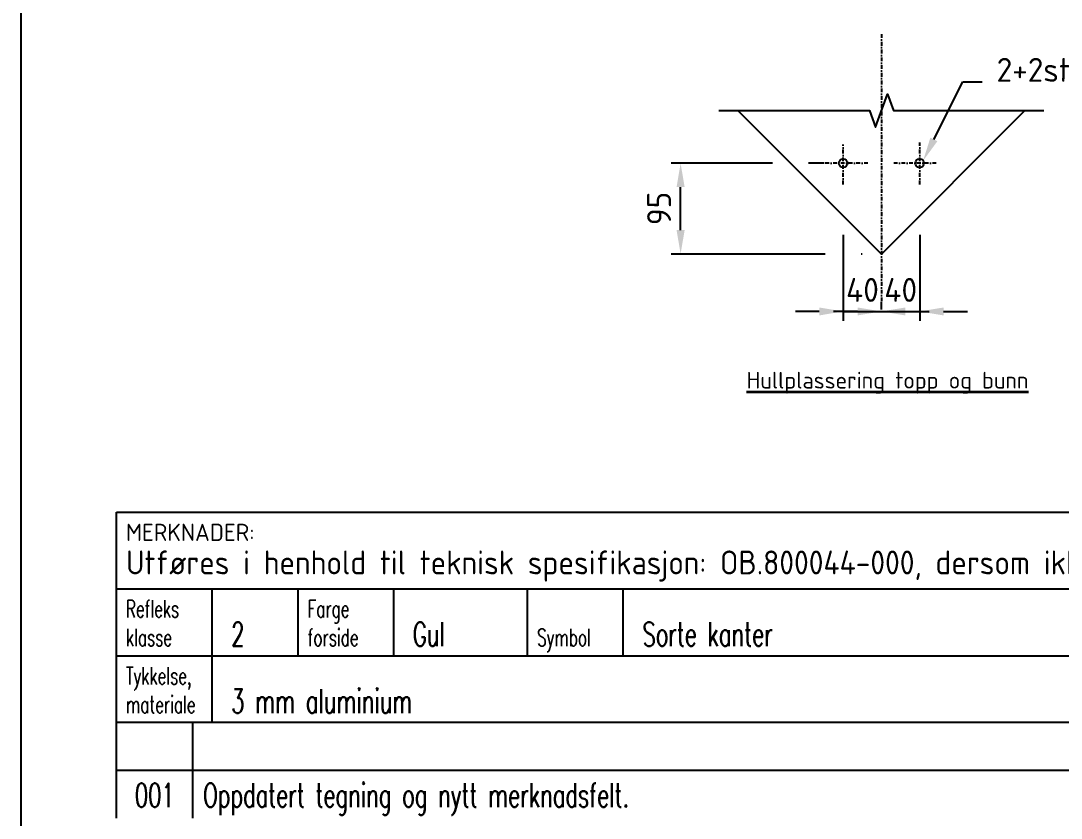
# Model space of a CAD drawing. Header units: millimetres. Extents: x 0 to 1800, y 0 to 2770.
# Drawn here: x 0 to 1088, y 590 to 1424 of the extents above; entities that cross this region are included whole.
import ezdxf
from ezdxf import colors
from ezdxf.entities.mleader import LeaderData, LeaderLine
from ezdxf.enums import TextEntityAlignment as Align
from ezdxf.math import Vec2, Vec3

# ---------------------------------------------------------------- set-up
doc = ezdxf.new("R2010")
doc.units = ezdxf.units.MM
doc.linetypes.add('DASHDOT', pattern=[8, 4, -2, 0, -2])
doc.layers.add('AM_6', color=2, linetype='Continuous', lineweight=35)
for name, color, linetype in [('DIM-ISO_1-10', 4, 'Continuous'), ('RAMME', 7, 'Continuous'), ('Senterlinjer', 4, 'DASHDOT'), ('Skilt', 7, 'Continuous'), ('Skilt-kontur', 4, 'Continuous'), ('Snittlinje', 8, 'Continuous'), ('TITT-018', 4, 'Continuous'), ('TITT-050', 5, 'Continuous'), ('TITT-TEKST18', 4, 'Continuous'), ('TITT-TEKST25', 2, 'Continuous'), ('TITT-TEKST35', 7, 'Continuous'), ('TITT-TEKST50', 5, 'Continuous')]:
    doc.layers.add(name, color=color, linetype=linetype)
doc.styles.add('ISO', font='isocp2.shx')
doc.styles.add('ISO25', font='ISO3098', dxfattribs={"oblique": 0.9})
doc.styles.add('iso3098', font='iso3098.shx')
doc.styles.add('TITTEL', font='romans.shx', dxfattribs={"width": 0.65})
doc.dimstyles.new('DIM-ISO_1-10', dxfattribs={"dimscale": 10, "dimtxt": 2.5, "dimasz": 2.5, "dimexe": 1, "dimexo": 2, "dimgap": 1, "dimtad": 1, "dimdec": 0, "dimdsep": 46, "dimtxsty": 'ISO25', "dimcen": 0, "dimclrd": 256, "dimclre": 256, "dimclrt": 2, "dimadec": 0, "dimazin": 0, "dimtp": 0.1, "dimtm": 0.1, "dimtfac": 0.71, "dimtdec": 0, "dimtmove": 0, "dimatfit": 3, "dimfxl": 1, "dimtzin": 0, "dimarcsym": 0})

# ---------------------------------------------------------------- blocks, each defined once
blk = doc.blocks.new('Revisjonslinje V00')
at = {"layer": 'TITT-018'}
blk.add_line((170, 5), (0, 5), dxfattribs=at)
at = {"layer": 'TITT-050'}
for p, q in [((0, 0), (0, 5)), ((8, 0), (8, 5))]:
    blk.add_line(p, q, dxfattribs=at)
at = {"layer": 'TITT-TEKST25', "style": 'TITTEL', "width": 0.65}
for tag, p in [('2A', (4, 1.16)), ('2C', (115, 1.16)), ('2D', (131, 1.16)), ('2E', (147, 1.16)), ('2F', (162.5, 1.16))]:
    blk.add_attdef(tag, text='', height=2.5, dxfattribs=at).set_placement(p, align=Align.CENTER)
blk.add_attdef('2B', (9.06, 1.16), '', height=2.5, dxfattribs=at)
blk = doc.blocks.new('Merknadsfelt')
at = {"layer": 'TITT-018'}
for p, q in [((0, 14), (170, 14)), ((10, 7), (10, 14)), ((29, 7), (29, 14)), ((0, 7), (107, 7)), ((10, 0), (10, 7))]:
    blk.add_line(p, q, dxfattribs=at)
at = {"layer": 'TITT-TEKST50'}
blk.add_line((19, 7), (19, 14), dxfattribs=at)
blk.add_lwpolyline([(0, 22), (170, 22), (170, 0), (0, 0)], close=True, dxfattribs=at)
at = {"layer": 'TITT-018', "style": 'ISO25'}
blk.add_text('MERKNADER: ', height=1.8, dxfattribs=at).set_placement((1, 19))
at = {"layer": 'TITT-TEKST18', "style": 'TITTEL', "width": 0.65}
for tag, p in [('REFLEKS', (1, 11)), ('FARGE', (20, 11)), ('KLASSE', (1, 8)), ('FORSIDE', (20, 8)), ('TYKKELSE', (1, 4)), ('FORSYNING', (108, 4)), ('MATERIALE', (1, 1)), ('F.NR', (108, 1))]:
    blk.add_attdef(tag, p, '', height=1.8, dxfattribs=at)
at = {"layer": 'TITT-TEKST25', "style": 'ISO'}
blk.add_text('Utføres i henhold til teknisk spesifikasjon: OB.800044-000, dersom ikke annet er angitt ', height=2.5, dxfattribs=at).set_placement((1, 15.5))
at = {"layer": 'TITT-TEKST25', "style": 'TITTEL', "width": 0.65}
for tag, p in [('KLASSE', (12, 8)), ('FORSIDE', (31, 8)), ('MATERIALE', (12, 1))]:
    blk.add_attdef(tag, p, '', height=2.5, dxfattribs=at)
at = {"layer": 'TITT-TEKST35', "style": 'TITTEL', "width": 0.65}
blk.add_attdef('F.NUMMER', (119, 1), '', height=3.5, dxfattribs=at)
blk = doc.blocks.new('Fri-merknad')
at = {"layer": 'TITT-018'}
blk.add_line((10, 0), (10, 7), dxfattribs=at)
at = {"layer": 'TITT-TEKST50'}
blk.add_lwpolyline([(0, 0), (0, 7)], dxfattribs=at)
at = {"layer": 'TITT-TEKST18', "style": 'TITTEL', "width": 0.65}
for tag, p in [('OVER', (1, 4)), ('NEDE', (1, 1))]:
    blk.add_attdef(tag, p, '', height=1.8, dxfattribs=at)
at = {"layer": 'TITT-TEKST25', "style": 'TITTEL', "width": 0.65}
blk.add_attdef('MERKNAD', (12, 1), '', height=2.5, dxfattribs=at)
blk = doc.blocks.new('*D10')
at = {"layer": 'Defpoints', "color": 0, "transparency": 16777216}
for p in [(690, 1275.1), (860, 1275.1), (900, 1180.1)]:
    blk.add_point(p, dxfattribs=at)
at = {"layer": 'DIM-ISO_1-10', "lineweight": -2, "transparency": 16777216}
for p, q in [((786.2, 1275.1), (680, 1275.1)), ((840, 1275.1), (823.7, 1275.1)), ((690, 1205.1), (690, 1250.1)), ((841.2, 1180.1), (680, 1180.1)), ((880, 1180.1), (878.7, 1180.1))]:
    blk.add_line(p, q, dxfattribs=at)
at = {"layer": 'DIM-ISO_1-10', "transparency": 16777216}
for points in [[(685.8, 1250.1), (694.2, 1250.1), (690, 1275.1)], [(685.8, 1205.1), (694.2, 1205.1), (690, 1180.1)]]:
    blk.add_solid(points, dxfattribs=at)
at = {"layer": 'DIM-ISO_1-10', "color": 2, "transparency": 16777216, "insert": (667.5, 1227.6), "char_height": 25, "attachment_point": 5, "rotation": 90, "style": 'ISO25'}
blk.add_mtext('95', dxfattribs=at)
blk = doc.blocks.new('*D11')
at = {"layer": 'Defpoints', "color": 0, "transparency": 16777216}
for p in [(860, 1220.1), (900, 1120.1), (900, 1102.1)]:
    blk.add_point(p, dxfattribs=at)
at = {"layer": 'DIM-ISO_1-10', "lineweight": -2, "transparency": 16777216}
for p, q in [((860, 1200.1), (860, 1110.1)), ((900, 1122.1), (900, 1130.1)), ((835, 1120.1), (810, 1120.1)), ((860, 1120.1), (900, 1120.1)), ((925, 1120.1), (950, 1120.1))]:
    blk.add_line(p, q, dxfattribs=at)
at = {"layer": 'DIM-ISO_1-10', "transparency": 16777216}
for points in [[(835, 1124.2), (835, 1115.9), (860, 1120.1)], [(925, 1124.2), (925, 1115.9), (900, 1120.1)]]:
    blk.add_solid(points, dxfattribs=at)
at = {"layer": 'DIM-ISO_1-10', "color": 2, "transparency": 16777216, "insert": (880, 1142.6), "char_height": 25, "attachment_point": 5, "style": 'ISO25'}
blk.add_mtext('40', dxfattribs=at)
blk = doc.blocks.new('*D9')
at = {"layer": 'Defpoints', "color": 0, "transparency": 16777216}
for p in [(940, 1220.1), (940, 1120.1), (900, 1102.1)]:
    blk.add_point(p, dxfattribs=at)
at = {"layer": 'DIM-ISO_1-10', "lineweight": -2, "transparency": 16777216}
for p, q in [((940, 1200.1), (940, 1110.1)), ((900, 1122.1), (900, 1130.1)), ((875, 1120.1), (850, 1120.1)), ((900, 1120.1), (940, 1120.1)), ((965, 1120.1), (990, 1120.1))]:
    blk.add_line(p, q, dxfattribs=at)
at = {"layer": 'DIM-ISO_1-10', "transparency": 16777216}
for points in [[(875, 1124.2), (875, 1115.9), (900, 1120.1)], [(965, 1124.2), (965, 1115.9), (940, 1120.1)]]:
    blk.add_solid(points, dxfattribs=at)
at = {"layer": 'DIM-ISO_1-10', "color": 2, "transparency": 16777216, "insert": (920, 1142.6), "char_height": 25, "attachment_point": 5, "style": 'ISO25'}
blk.add_mtext('40', dxfattribs=at)

msp = doc.modelspace()

# ---------------------------------------------------------------- linework, layer by layer
at = {"layer": 'RAMME'}
msp.add_lwpolyline([(0, 0), (1800, 0), (1800, 2770), (0, 2770)], close=True, dxfattribs=at)
at = {"layer": 'Senterlinjer'}
for p, q in [((900, 1410.1), (900, 1130.1)), ((860, 1252.9), (860, 1294.8)), ((940, 1252.9), (940, 1296.9)), ((885.8, 1275.1), (837.8, 1275.1)), ((957.3, 1275.1), (913.1, 1275.1))]:
    msp.add_line(p, q, dxfattribs=at)
at = {"layer": 'Skilt'}
for q in [(750, 1330.1), (1050, 1330.1)]:
    msp.add_line((900, 1180.1), q, dxfattribs=at)
at = {"layer": 'Skilt-kontur'}
for centre in [(860, 1275.1), (940, 1275.1)]:
    msp.add_circle(centre, 4.5, dxfattribs=at)
at = {"layer": 'Snittlinje', "linetype": 'Continuous'}
msp.add_lwpolyline([(730, 1330.1), (887.5, 1330.1), (893.8, 1312.9), (906.2, 1347.2), (912.5, 1330.1), (1070, 1330.1)], dxfattribs=at)

# ---------------------------------------------------------------- block references
at = {"layer": 'RAMME'}
ref = msp.add_blockref('Merknadsfelt', (100, 690), dxfattribs=dict(at, xscale=10, yscale=10, zscale=10))
ref.add_attrib('KLASSE', '2', (220, 770), dxfattribs={"layer": 'TITT-TEKST25', "height": 25, "style": 'TITTEL', "width": 0.65})
ref.add_attrib('FORSIDE', 'Gul', (410, 770), dxfattribs={"layer": 'TITT-TEKST25', "height": 25, "style": 'TITTEL', "width": 0.65})
ref.add_attrib('MATERIALE', '3 mm aluminium', (220, 700), dxfattribs={"layer": 'TITT-TEKST25', "height": 25, "style": 'TITTEL', "width": 0.65})
ref.add_attrib('KLASSE', 'klasse', (110, 770), dxfattribs={"layer": 'TITT-TEKST18', "height": 18, "style": 'TITTEL', "width": 0.65})
ref.add_attrib('REFLEKS', 'Refleks', (110, 800), dxfattribs={"layer": 'TITT-TEKST18', "height": 18, "style": 'TITTEL', "width": 0.65})
ref.add_attrib('FORSIDE', 'forside', (300, 770), dxfattribs={"layer": 'TITT-TEKST18', "height": 18, "style": 'TITTEL', "width": 0.65})
ref.add_attrib('FARGE', 'Farge', (300, 800), dxfattribs={"layer": 'TITT-TEKST18', "height": 18, "style": 'TITTEL', "width": 0.65})
ref.add_attrib('TYKKELSE', 'Tykkelse,', (110, 730), dxfattribs={"layer": 'TITT-TEKST18', "height": 18, "style": 'TITTEL', "width": 0.65})
ref.add_attrib('MATERIALE', 'materiale', (110, 700), dxfattribs={"layer": 'TITT-TEKST18', "height": 18, "style": 'TITTEL', "width": 0.65})
at = {"layer": 'RAMME', "xscale": 10, "yscale": 10, "zscale": 10}
msp.add_blockref('Fri-merknad', (530, 760), dxfattribs=at).add_auto_attribs({'NEDE': 'Symbol', 'MERKNAD': 'Sorte kanter'})
at = {"layer": 'RAMME', "ltscale": 5, "xscale": 10, "yscale": 10, "zscale": 10}
msp.add_blockref('Revisjonslinje V00', (100, 640), dxfattribs=at)
at = {"layer": 'RAMME', "ltscale": 5}
ref = msp.add_blockref('Revisjonslinje V00', (100, 590), dxfattribs=dict(at, xscale=10, yscale=10, zscale=10))
ref.add_attrib('2A', '001', dxfattribs={"layer": 'TITT-TEKST25', "height": 25, "style": 'TITTEL', "width": 0.65}).set_placement((140, 601.6), align=Align.CENTER)
ref.add_attrib('2B', 'Oppdatert tegning og nytt merknadsfelt. ', (190.6, 601.6), dxfattribs={"layer": 'TITT-TEKST25', "height": 25, "style": 'TITTEL', "width": 0.65})

# ---------------------------------------------------------------- texts
at = {"layer": 'AM_6', "insert": (758.9, 1056.9), "char_height": 17.5, "attachment_point": 1, "style": 'iso3098'}
msp.add_mtext_dynamic_manual_height_columns('{\\LHullplassering topp og bunn}', width=318.916, gutter_width=17.5, heights=[0], dxfattribs=at)

# ---------------------------------------------------------------- dimensions: what is measured, and where the dimension line sits
at = {"layer": 'DIM-ISO_1-10'}
dim = msp.add_linear_dim(base=(690, 1275.1), p1=(900, 1180.1), p2=(860, 1275.1), angle=90, dimstyle='DIM-ISO_1-10', dxfattribs=at)
dim.commit()
dim.dimension.update_dxf_attribs({"geometry": '*D10', "text_midpoint": (667.5, 1227.6)})
for base, p1, p2, picture, middle in [((900, 1120.1), (860, 1220.1), (900, 1102.1), '*D11', (880, 1120.1)), ((940, 1120.1), (900, 1102.1), (940, 1220.1), '*D9', (920, 1120.1))]:
    dim = msp.add_linear_dim(base=base, p1=p1, p2=p2, dimstyle='DIM-ISO_1-10', override={"dimpost": '<>'}, dxfattribs=at)
    dim.commit()
    dim.dimension.update_dxf_attribs({"geometry": picture, "text_midpoint": middle, "dimtype": 160})

# ---------------------------------------------------------------- leaders
ml = msp.add_multileader_mtext('Standard', dxfattribs=at)
ml.set_content('2+2stk hull %%C9mm', color=2, style='ISO25')
ml.set_leader_properties()
ml.build(insert=Vec2(0, 0))
ml.multileader.update_dxf_attribs({"text_left_attachment_type": 7, "text_right_attachment_type": 7, "dogleg_length": 2, "arrow_head_size": 25, "scale": 10})
ctx = ml.context
ctx.base_point, ctx.scale, ctx.char_height, ctx.arrow_head_size, ctx.landing_gap_size, ctx.plane_origin = Vec3(1005.3, 1360.3), 10, 25, 25, 15, Vec3(930.4, 1305.4)
ctx.left_attachment, ctx.right_attachment = 7, 7
notes = []
notes.append((ctx, [(0, (1, 1, 0), (985.3, 1360.3), (1, 0), 20, [(0, [(943.6, 1277.7)], 0, [])])]))
ctx.mtext.insert, ctx.mtext.flow_direction = Vec3(1020.3, 1385.3), 5
for ctx, leaders in notes:
    for number, flags, end, landing, length, lines in leaders:
        leader = LeaderData()
        leader.index, (leader.has_last_leader_line, leader.has_dogleg_vector, leader.attachment_direction) = number, flags
        leader.last_leader_point, leader.dogleg_vector, leader.dogleg_length = Vec3(end), Vec3(landing), length
        for number, points, colour, breaks in lines:
            line = LeaderLine()
            line.index, line.vertices, line.color, line.breaks = number, Vec3.list(points), colors.encode_raw_color(colour), breaks
            leader.lines.append(line)
        ctx.leaders.append(leader)

doc.saveas('drawing.dxf')
